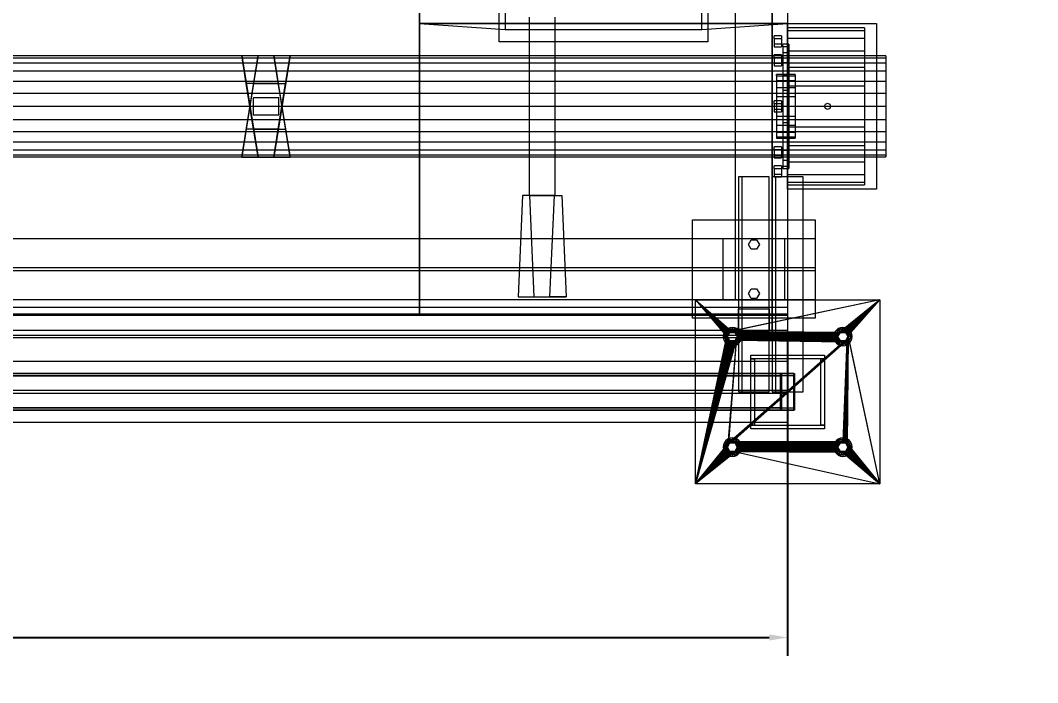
# Model space of a CAD drawing. Header units: millimetres. Extents: x -191664 to 191490, y -197311 to 10263.
# Drawn here: x 6425 to 8082, y -90824 to -89745 of the extents above; entities that cross this region are included whole.
import ezdxf

# ---------------------------------------------------------------- set-up
doc = ezdxf.new("R2010")
doc.units = ezdxf.units.MM
for name, color, linetype, lineweight in [('COTAS_O', 1, 'Continuous', 0), ('DET_mezcladora_superior', 7, 'Continuous', 0), ('R15_COTAS_TRANSPORTE_P', 1, 'Continuous', 0)]:
    doc.layers.add(name, color=color, linetype=linetype, lineweight=lineweight)
doc.dimstyles.new('PLANTA_20', dxfattribs={"dimtxt": 50, "dimasz": 30, "dimexe": 30, "dimexo": 16, "dimgap": 20, "dimtad": 1, "dimtih": 1, "dimtoh": 1, "dimdec": 1, "dimzin": 0, "dimdsep": 46, "dimcen": 0.09, "dimadec": 0, "dimazin": 0, "dimtfac": 1, "dimtdec": 4, "dimtofl": 0, "dimtmove": 0, "dimatfit": 3, "dimfxl": 1, "dimtolj": 1, "dimtzin": 0, "dimarcsym": 0})

# ---------------------------------------------------------------- blocks, each defined once
blk = doc.blocks.new('*D66')
at = {"layer": 'COTAS_O', "color": 0, "lineweight": -2, "transparency": 16777216}
for p, q in [((1475, -90266), (1475, -90780)), ((7675, -90266), (7675, -90780)), ((1505, -90750), (7645, -90750))]:
    blk.add_line(p, q, dxfattribs=at)
at = {"layer": 'COTAS_O', "color": 0, "transparency": 16777216}
for points in [[(1505, -90745), (1505, -90755), (1475, -90750)], [(7645, -90745), (7645, -90755), (7675, -90750)]]:
    blk.add_solid(points, dxfattribs=at)
at = {"layer": 'Defpoints', "color": 0, "transparency": 16777216}
for p in [(1475, -90250), (7675, -90250), (7675, -90750)]:
    blk.add_point(p, dxfattribs=at)
blk = doc.blocks.new('*D133')
at = {"layer": 'Defpoints', "color": 0, "transparency": 16777216}
for p in [(439.7, -194148), (217.9, -194406.1), (-500, -194490), (-500, -194490), (500, -194490)]:
    blk.add_point(p, dxfattribs=at)
at = {"layer": 'R15_COTAS_TRANSPORTE_P', "color": 0, "lineweight": -2, "transparency": 16777216}
blk.add_arc((-500, -194490), 722.8, 2.3783, 17.6217, dxfattribs=at)
at = {"layer": 'R15_COTAS_TRANSPORTE_P', "color": 0, "transparency": 16777216}
for points in [[(184.1, -194272.8), (193.6, -194269.6), (179.2, -194242.8)], [(227.1, -194459.9), (217.2, -194460.1), (222.8, -194490)]]:
    blk.add_solid(points, dxfattribs=at)

msp = doc.modelspace()

# ---------------------------------------------------------------- linework, layer by layer
at = {"layer": 'DET_mezcladora_superior', "color": 9, "true_color": 0xc6c9c8}
for p, q in [((7650, -90250), (7650, -88950)), ((7675, -88950), (7675, -90250)), ((7205, -89780), (7205, -89420)), ((7545, -89420), (7545, -89780)), ((7254, -89740), (7254, -89885)), ((7296, -89885), (7296, -89740)), ((7545, -89780), (7205, -89780)), ((6804, -89871), (6804, -89899)), ((6846, -89871), (6804, -89871)), ((6846, -89899), (6846, -89871)), ((7254, -89885), (7296, -89885)), ((7254, -89885), (7254, -90030)), ((7296, -90030), (7296, -89885)), ((6804, -89899), (6846, -89899)), ((7296, -90030), (7254, -90030)), ((7520, -90230), (7520, -90070)), ((7520, -90070), (7720, -90070)), ((7720, -90070), (7720, -90230)), ((1475, -90223), (7675, -90223)), ((7595, -90250), (7595, -90215)), ((7595, -90215), (7645, -90215)), ((7645, -90215), (7645, -90250)), ((7675, -90223), (7675, -90258)), ((7720, -90230), (7520, -90230)), ((7675, -90258), (1475, -90258)), ((7645, -90250), (7595, -90250)), ((7675, -90250), (7650, -90250))]:
    msp.add_line(p, q, dxfattribs=at)
at = {"layer": 'DET_mezcladora_superior', "color": 253, "true_color": 0xa5a6aa}
for p, q in [((7075, -88975), (7075, -90225)), ((7650, -90225), (7650, -88975)), ((7675, -88975), (7675, -90225)), ((7075, -90225), (7075, -89750)), ((7075, -89750), (7650, -89750)), ((7650, -89750), (7650, -90225)), ((7075, -90225), (1500, -90225)), ((7650, -90225), (7075, -90225)), ((7675, -90225), (7650, -90225))]:
    msp.add_line(p, q, dxfattribs=at)
at = {"layer": 'DET_mezcladora_superior', "color": 251, "true_color": 0x64686b}
for p, q in [((7590, -90200), (7590, -89000)), ((7650, -89000), (7650, -90200)), ((7570, -90200), (7570, -90100)), ((7570, -90100), (7670, -90100)), ((7670, -90100), (7670, -90200)), ((7670, -90200), (7570, -90200)), ((7650, -90200), (7590, -90200)), ((1475, -90212), (7675, -90212)), ((7675, -90212), (7675, -90262)), ((7675, -90262), (1475, -90262))]:
    msp.add_line(p, q, dxfattribs=at)
at = {"layer": 'DET_mezcladora_superior', "color": 252, "true_color": 0x8b8c91}
for p, q in [((7215, -89440), (7215, -89760)), ((7535, -89760), (7535, -89440)), ((7075, -89750), (7075, -89450)), ((7675, -89450), (7675, -89750)), ((7675, -89750), (7075, -89750)), ((7075, -89750), (7215, -89760)), ((7215, -89760), (7535, -89760)), ((7535, -89760), (7675, -89750)), ((1475, -90225), (7675, -90225)), ((7675, -90225), (7675, -90250)), ((7675, -90250), (1475, -90250))]:
    msp.add_line(p, q, dxfattribs=at)
at = {"layer": 'DET_mezcladora_superior', "color": 107, "true_color": 0x248357}
for p, q in [((7675, -90020), (7675, -89750)), ((7675, -89750), (7820, -89750)), ((7675, -89761.36), (7675, -89757)), ((7800, -89757), (7675, -89757)), ((7675, -89761.36), (7675, -89774.15)), ((7675, -89761.36), (7800, -89761.36)), ((7800, -89757), (7800, -89761.36)), ((7800, -89761.36), (7800, -89774.15)), ((7820, -89750), (7820, -90020)), ((7675, -89774.15), (7675, -89794.49)), ((7675, -89774.15), (7800, -89774.15)), ((7800, -89774.15), (7800, -89794.49)), ((7675, -89794.49), (7675, -89821)), ((7675, -89794.49), (7800, -89794.49)), ((7800, -89794.49), (7800, -89821)), ((7675, -89821), (7675, -89851.87)), ((7675, -89821), (7800, -89821)), ((7800, -89821), (7800, -89851.87)), ((7657, -89835.55), (7657, -89833)), ((7687, -89833), (7657, -89833)), ((7657, -89835.55), (7657, -89842.93)), ((7657, -89835.55), (7687, -89835.55)), ((7657, -89842.93), (7657, -89854.44)), ((7657, -89842.93), (7687, -89842.93)), ((7687, -89833), (7687, -89835.55)), ((7687, -89835.55), (7687, -89842.93)), ((7687, -89842.93), (7687, -89854.44)), ((7657, -89854.44), (7657, -89868.93)), ((7657, -89854.44), (7687, -89854.44)), ((7675, -89851.87), (7675, -89885)), ((7675, -89851.87), (7800, -89851.87)), ((7687, -89854.44), (7687, -89868.93)), ((7800, -89851.87), (7800, -89885)), ((7657, -89868.93), (7657, -89885)), ((7657, -89868.93), (7687, -89868.93)), ((7687, -89868.93), (7687, -89885)), ((7657, -89885), (7657, -89901.07)), ((7657, -89885), (7687, -89885)), ((7675, -89885), (7675, -89918.13)), ((7675, -89885), (7800, -89885)), ((7687, -89885), (7687, -89901.07)), ((7800, -89885), (7800, -89918.13)), ((7657, -89901.07), (7657, -89915.56)), ((7657, -89901.07), (7687, -89901.07)), ((7687, -89901.07), (7687, -89915.56)), ((7657, -89915.56), (7657, -89927.07)), ((7657, -89915.56), (7687, -89915.56)), ((7657, -89927.07), (7657, -89934.45)), ((7657, -89927.07), (7687, -89927.07)), ((7675, -89918.13), (7675, -89949)), ((7675, -89918.13), (7800, -89918.13)), ((7687, -89915.56), (7687, -89927.07)), ((7687, -89927.07), (7687, -89934.45)), ((7800, -89918.13), (7800, -89949)), ((7657, -89934.45), (7657, -89937)), ((7657, -89934.45), (7687, -89934.45)), ((7657, -89937), (7687, -89937)), ((7687, -89934.45), (7687, -89937)), ((7675, -89949), (7675, -89975.51)), ((7675, -89949), (7800, -89949)), ((7800, -89949), (7800, -89975.51)), ((7675, -89975.51), (7675, -89995.85)), ((7675, -89975.51), (7800, -89975.51)), ((7800, -89975.51), (7800, -89995.85)), ((7675, -89995.85), (7675, -90008.64)), ((7675, -89995.85), (7800, -89995.85)), ((7675, -90008.64), (7675, -90013)), ((7675, -90008.64), (7800, -90008.64)), ((7800, -89995.85), (7800, -90008.64)), ((7800, -90008.64), (7800, -90013)), ((7675, -90013), (7800, -90013)), ((7820, -90020), (7675, -90020))]:
    msp.add_line(p, q, dxfattribs=at)
at = {"layer": 'DET_mezcladora_superior', "color": 43, "true_color": 0xe7bf45}
for p, q in [((7653, -89774.5), (7653, -89770)), ((7665, -89770), (7653, -89770)), ((7653, -89774.5), (7653, -89783.5)), ((7653, -89774.5), (7665, -89774.5)), ((7665, -89770), (7665, -89774.5)), ((7665, -89774.5), (7665, -89783.5)), ((7653, -89783.5), (7653, -89788)), ((7653, -89783.5), (7665, -89783.5)), ((7653, -89788), (7665, -89788)), ((7665, -89783.5), (7665, -89788)), ((7653, -89805.55), (7653, -89801.05)), ((7665, -89801.05), (7653, -89801.05)), ((7653, -89805.55), (7653, -89814.55)), ((7653, -89805.55), (7665, -89805.55)), ((7665, -89801.05), (7665, -89805.55)), ((7665, -89805.55), (7665, -89814.55)), ((7653, -89814.55), (7653, -89819.05)), ((7653, -89814.55), (7665, -89814.55)), ((7653, -89819.05), (7665, -89819.05)), ((7665, -89814.55), (7665, -89819.05)), ((7653, -89880.5), (7653, -89876)), ((7665, -89876), (7653, -89876)), ((7665, -89876), (7665, -89880.5)), ((7653, -89880.5), (7653, -89889.5)), ((7653, -89880.5), (7665, -89880.5)), ((7653, -89889.5), (7653, -89894)), ((7653, -89889.5), (7665, -89889.5)), ((7653, -89894), (7665, -89894)), ((7665, -89880.5), (7665, -89889.5)), ((7665, -89889.5), (7665, -89894)), ((7653, -89955.45), (7653, -89950.95)), ((7665, -89950.95), (7653, -89950.95)), ((7653, -89955.45), (7653, -89964.45)), ((7653, -89955.45), (7665, -89955.45)), ((7665, -89950.95), (7665, -89955.45)), ((7665, -89955.45), (7665, -89964.45)), ((7653, -89964.45), (7653, -89968.95)), ((7653, -89964.45), (7665, -89964.45)), ((7653, -89968.95), (7665, -89968.95)), ((7665, -89964.45), (7665, -89968.95)), ((7653, -89986.5), (7653, -89982)), ((7665, -89982), (7653, -89982)), ((7653, -89986.5), (7653, -89995.5)), ((7653, -89986.5), (7665, -89986.5)), ((7665, -89982), (7665, -89986.5)), ((7665, -89986.5), (7665, -89995.5)), ((7653, -89995.5), (7653, -90000)), ((7653, -89995.5), (7665, -89995.5)), ((7653, -90000), (7665, -90000)), ((7665, -89995.5), (7665, -90000)), ((7611, -90110), (7615.5, -90102.21)), ((7615.5, -90117.79), (7611, -90110)), ((7615.5, -90102.21), (7624.5, -90102.21)), ((7624.5, -90102.21), (7629, -90110)), ((7629, -90110), (7624.5, -90117.79)), ((7624.5, -90117.79), (7615.5, -90117.79)), ((7611, -90190), (7615.5, -90182.21)), ((7615.5, -90197.79), (7611, -90190)), ((7615.5, -90182.21), (7624.5, -90182.21)), ((7624.5, -90182.21), (7629, -90190)), ((7629, -90190), (7624.5, -90197.79)), ((7624.5, -90197.79), (7615.5, -90197.79))]:
    msp.add_line(p, q, dxfattribs=at)
at = {"layer": 'DET_mezcladora_superior', "color": 250, "true_color": 0x33393d}
for p, q in [((7667, -89787.44), (7667, -89784)), ((7677, -89784), (7667, -89784)), ((7667, -89787.44), (7667, -89797.53)), ((7667, -89787.44), (7677, -89787.44)), ((7677, -89784), (7677, -89787.44)), ((7677, -89787.44), (7677, -89797.53)), ((7667, -89797.53), (7667, -89813.58)), ((7667, -89797.53), (7677, -89797.53)), ((7677, -89797.53), (7677, -89813.58)), ((7667, -89813.58), (7667, -89834.5)), ((7667, -89813.58), (7677, -89813.58)), ((7677, -89813.58), (7677, -89834.5)), ((7667, -89834.5), (7667, -89858.86)), ((7667, -89834.5), (7677, -89834.5)), ((7677, -89834.5), (7677, -89858.86)), ((7667, -89858.86), (7667, -89885)), ((7667, -89858.86), (7677, -89858.86)), ((7677, -89858.86), (7677, -89885)), ((7667, -89885), (7667, -89911.14)), ((7667, -89885), (7677, -89885)), ((7677, -89885), (7677, -89911.14)), ((7667, -89911.14), (7667, -89935.5)), ((7667, -89911.14), (7677, -89911.14)), ((7677, -89911.14), (7677, -89935.5)), ((7667, -89935.5), (7667, -89956.42)), ((7667, -89935.5), (7677, -89935.5)), ((7677, -89935.5), (7677, -89956.42)), ((7667, -89956.42), (7667, -89972.47)), ((7667, -89956.42), (7677, -89956.42)), ((7677, -89956.42), (7677, -89972.47)), ((7667, -89972.47), (7667, -89982.56)), ((7667, -89972.47), (7677, -89972.47)), ((7677, -89972.47), (7677, -89982.56)), ((7667, -89982.56), (7667, -89986)), ((7667, -89982.56), (7677, -89982.56)), ((7667, -89986), (7677, -89986)), ((7677, -89982.56), (7677, -89986))]:
    msp.add_line(p, q, dxfattribs=at)
at = {"layer": 'DET_mezcladora_superior', "color": 254, "true_color": 0xdce0df}
for p, q in [((7835, -89803), (1315, -89803)), ((1315, -89805.79), (7835, -89805.79)), ((6785.72, -89968), (6812.28, -89802)), ((6793.08, -89848), (6785.72, -89802)), ((6785.72, -89802), (6812.28, -89968)), ((6785.72, -89802), (6837.72, -89802)), ((6812.28, -89802), (6804.92, -89848)), ((6812.28, -89802), (6864.28, -89802)), ((6864.28, -89802), (6837.72, -89968)), ((6864.28, -89968), (6837.72, -89802)), ((6837.72, -89802), (6845.08, -89848)), ((6856.92, -89848), (6864.28, -89802)), ((7835, -89803), (7835, -89805.79)), ((7835, -89805.79), (7835, -89813.99)), ((1315, -89813.99), (7835, -89813.99)), ((1315, -89827.02), (7835, -89827.02)), ((7835, -89813.99), (7835, -89827.02)), ((7835, -89827.02), (7835, -89844)), ((1315, -89844), (7835, -89844)), ((7835, -89844), (7835, -89863.78)), ((6804.92, -89848), (6793.08, -89922)), ((6804.92, -89922), (6793.08, -89848)), ((6845.08, -89848), (6793.08, -89848)), ((6804.92, -89848), (6856.92, -89848)), ((6845.08, -89922), (6856.92, -89848)), ((6845.08, -89848), (6856.92, -89922)), ((1315, -89863.78), (7835, -89863.78)), ((7835, -89863.78), (7835, -89885)), ((1315, -89885), (7835, -89885)), ((7835, -89885), (7835, -89906.22)), ((1315, -89906.22), (7835, -89906.22)), ((7835, -89906.22), (7835, -89926)), ((1315, -89926), (7835, -89926)), ((6793.08, -89922), (6785.72, -89968)), ((6845.08, -89922), (6793.08, -89922)), ((6812.28, -89968), (6804.92, -89922)), ((6804.92, -89922), (6856.92, -89922)), ((6837.72, -89968), (6845.08, -89922)), ((6856.92, -89922), (6864.28, -89968)), ((7835, -89926), (7835, -89942.98)), ((1315, -89942.98), (7835, -89942.98)), ((7835, -89942.98), (7835, -89956.01)), ((1315, -89956.01), (7835, -89956.01)), ((7835, -89956.01), (7835, -89964.21)), ((1315, -89964.21), (7835, -89964.21)), ((1315, -89967), (7835, -89967)), ((6785.72, -89968), (6837.72, -89968)), ((6812.28, -89968), (6864.28, -89968)), ((7835, -89964.21), (7835, -89967)), ((7243.08, -90030), (7235.72, -90195)), ((7254.92, -90030), (7243.08, -90030)), ((7295.08, -90030), (7243.08, -90030)), ((7262.28, -90195), (7254.92, -90030)), ((7254.92, -90030), (7306.92, -90030)), ((7287.72, -90195), (7295.08, -90030)), ((7295.08, -90030), (7306.92, -90030)), ((7306.92, -90030), (7314.28, -90195)), ((7235.72, -90195), (7262.28, -90195)), ((7235.72, -90195), (7287.72, -90195)), ((7262.28, -90195), (7314.28, -90195)), ((7314.28, -90195), (7287.72, -90195))]:
    msp.add_line(p, q, dxfattribs=at)
at = {"layer": 'DET_mezcladora_superior', "color": 43, "true_color": 0xc5ad48}
for p, q in [((7735, -89885), (7736.46, -89881.46)), ((7736.46, -89888.54), (7735, -89885)), ((7736.46, -89881.46), (7740, -89880)), ((7740, -89890), (7736.46, -89888.54)), ((7740, -89880), (7743.54, -89881.46)), ((7743.54, -89888.54), (7740, -89890)), ((7743.54, -89881.46), (7745, -89885)), ((7745, -89885), (7743.54, -89888.54))]:
    msp.add_line(p, q, dxfattribs=at)
at = {"layer": 'DET_mezcladora_superior', "color": 8, "true_color": 0x667b86}
for p, q in [((7645, -90000), (7595, -90000)), ((7595, -90000), (7595, -90350)), ((7601, -90000), (7595, -90000)), ((7601, -90350), (7601, -90000)), ((7645, -90350), (7645, -90000)), ((7700, -90000), (7650, -90000)), ((7650, -90000), (7650, -90350)), ((7656, -90000), (7650, -90000)), ((7656, -90350), (7656, -90000)), ((7700, -90350), (7700, -90000)), ((1400, -90100), (7720, -90100)), ((7720, -90100), (7720, -90200)), ((1400, -90147.2), (7720, -90147.2)), ((7720, -90152.8), (1400, -90152.8)), ((7720, -90147.2), (7720, -90152.8)), ((7720, -90200), (1400, -90200)), ((7615, -90296), (7615, -90290)), ((7615, -90290), (7735, -90290)), ((7735, -90290), (7735, -90296)), ((1475, -90300), (7675, -90300)), ((7735, -90296), (7615, -90296)), ((7615, -90404), (7615, -90296)), ((7615, -90296), (7621, -90296)), ((7621, -90296), (7621, -90404)), ((7675, -90300), (7675, -90400)), ((7729, -90404), (7729, -90296)), ((7729, -90296), (7735, -90296)), ((7735, -90296), (7735, -90404)), ((7663.59, -90320), (5596.92, -90320)), ((5598.44, -90320), (7665.11, -90320)), ((5598.44, -90324), (7665.11, -90324)), ((7684.89, -90320), (5618.22, -90320)), ((7684.89, -90324), (5618.22, -90324)), ((5619.74, -90320), (7686.41, -90320)), ((7663.59, -90380), (7663.59, -90320)), ((7663.59, -90320), (7665.11, -90320)), ((7665.11, -90320), (7665.11, -90380)), ((7665.11, -90324), (7665.11, -90320)), ((7665.11, -90320), (7684.89, -90320)), ((7684.89, -90324), (7665.11, -90324)), ((7684.89, -90380), (7684.89, -90320)), ((7684.89, -90320), (7686.41, -90320)), ((7684.89, -90320), (7684.89, -90324)), ((7686.41, -90320), (7686.41, -90380)), ((1475, -90347.2), (7675, -90347.2)), ((7675, -90352.8), (1475, -90352.8)), ((7595, -90350), (7645, -90350)), ((7595, -90350), (7601, -90350)), ((7650, -90350), (7700, -90350)), ((7650, -90350), (7656, -90350)), ((7675, -90347.2), (7675, -90352.8)), ((5596.92, -90380), (7663.59, -90380)), ((7665.11, -90376), (5598.44, -90376)), ((7665.11, -90380), (5598.44, -90380)), ((5618.22, -90376), (7684.89, -90376)), ((5618.22, -90380), (7684.89, -90380)), ((7686.41, -90380), (5619.74, -90380)), ((7665.11, -90380), (7663.59, -90380)), ((7665.11, -90380), (7665.11, -90376)), ((7665.11, -90376), (7684.89, -90376)), ((7684.89, -90380), (7665.11, -90380)), ((7684.89, -90376), (7684.89, -90380)), ((7686.41, -90380), (7684.89, -90380)), ((7675, -90400), (1475, -90400)), ((7615, -90410), (7615, -90404)), ((7615, -90404), (7735, -90404)), ((7621, -90404), (7615, -90404)), ((7735, -90404), (7729, -90404)), ((7735, -90404), (7735, -90410)), ((7735, -90410), (7615, -90410))]:
    msp.add_line(p, q, dxfattribs=at)
at = {"layer": 'DET_mezcladora_superior', "color": 252, "true_color": 0x82929a}
for p, q in [((7525, -90500), (7525, -90200)), ((7525, -90200), (7576, -90260)), ((7525, -90200), (7576.17, -90258.24)), ((7525, -90200), (7576.69, -90256.56)), ((7525, -90200), (7577.52, -90255)), ((7525, -90200), (7578.64, -90253.64)), ((7525, -90200), (7580, -90252.52)), ((7525, -90200), (7581.56, -90251.69)), ((7525, -90200), (7583.24, -90251.17)), ((7525, -90200), (7825, -90200)), ((7825, -90200), (7583.24, -90251.17)), ((7825, -90200), (7585, -90251)), ((7825, -90200), (7760, -90252.52)), ((7825, -90200), (7761.56, -90251.69)), ((7825, -90200), (7763.24, -90251.17)), ((7825, -90200), (7765, -90251)), ((7825, -90200), (7766.76, -90251.17)), ((7825, -90200), (7768.44, -90251.69)), ((7825, -90200), (7770, -90252.52)), ((7825, -90200), (7771.36, -90253.64)), ((7825, -90200), (7772.48, -90255)), ((7825, -90200), (7773.31, -90256.56)), ((7825, -90200), (7773.83, -90258.24)), ((7825, -90200), (7825, -90500)), ((7576.17, -90258.24), (7576, -90260)), ((7576.69, -90256.56), (7576.17, -90258.24)), ((7577.52, -90255), (7576.69, -90256.56)), ((7578.64, -90253.64), (7577.52, -90255)), ((7580, -90252.52), (7578.64, -90253.64)), ((7581.56, -90251.69), (7580, -90252.52)), ((7583.24, -90251.17), (7581.56, -90251.69)), ((7585, -90251), (7583.24, -90251.17)), ((7586.76, -90251.17), (7585, -90251)), ((7585, -90251), (7756.17, -90258.24)), ((7585, -90251), (7756.69, -90256.56)), ((7585, -90251), (7757.52, -90255)), ((7585, -90251), (7758.64, -90253.64)), ((7585, -90251), (7760, -90252.52)), ((7588.44, -90251.69), (7586.76, -90251.17)), ((7586.76, -90251.17), (7756.17, -90258.24)), ((7590, -90252.52), (7588.44, -90251.69)), ((7588.44, -90251.69), (7756.17, -90258.24)), ((7591.36, -90253.64), (7590, -90252.52)), ((7590, -90252.52), (7756.17, -90258.24)), ((7592.48, -90255), (7591.36, -90253.64)), ((7591.36, -90253.64), (7756.17, -90258.24)), ((7593.31, -90256.56), (7592.48, -90255)), ((7592.48, -90255), (7756.17, -90258.24)), ((7593.83, -90258.24), (7593.31, -90256.56)), ((7593.31, -90256.56), (7756.17, -90258.24)), ((7594, -90260), (7593.83, -90258.24)), ((7593.83, -90258.24), (7756.17, -90258.24)), ((7594, -90260), (7756.17, -90258.24)), ((7756.17, -90258.24), (7756, -90260)), ((7756.69, -90256.56), (7756.17, -90258.24)), ((7757.52, -90255), (7756.69, -90256.56)), ((7758.64, -90253.64), (7757.52, -90255)), ((7760, -90252.52), (7758.64, -90253.64)), ((7761.56, -90251.69), (7760, -90252.52)), ((7763.24, -90251.17), (7761.56, -90251.69)), ((7765, -90251), (7763.24, -90251.17)), ((7766.76, -90251.17), (7765, -90251)), ((7768.44, -90251.69), (7766.76, -90251.17)), ((7770, -90252.52), (7768.44, -90251.69)), ((7771.36, -90253.64), (7770, -90252.52)), ((7772.48, -90255), (7771.36, -90253.64)), ((7773.31, -90256.56), (7772.48, -90255)), ((7773.83, -90258.24), (7773.31, -90256.56)), ((7825, -90500), (7773.83, -90258.24)), ((7774, -90260), (7773.83, -90258.24)), ((7525, -90500), (7576, -90260)), ((7576.17, -90261.76), (7525, -90500)), ((7576.69, -90263.44), (7525, -90500)), ((7577.52, -90265), (7525, -90500)), ((7578.64, -90266.36), (7525, -90500)), ((7591.36, -90266.36), (7525, -90500)), ((7580, -90267.48), (7525, -90500)), ((7590, -90267.48), (7525, -90500)), ((7581.56, -90268.31), (7525, -90500)), ((7588.44, -90268.31), (7525, -90500)), ((7583.24, -90268.83), (7525, -90500)), ((7586.76, -90268.83), (7525, -90500)), ((7585, -90269), (7525, -90500)), ((7576, -90260), (7576.17, -90261.76)), ((7576.17, -90261.76), (7576.69, -90263.44)), ((7576.69, -90263.44), (7577.52, -90265)), ((7577.52, -90265), (7578.64, -90266.36)), ((7591.36, -90266.36), (7577.52, -90435)), ((7578.64, -90266.36), (7580, -90267.48)), ((7591.36, -90266.36), (7578.64, -90433.64)), ((7771.36, -90266.36), (7578.64, -90433.64)), ((7770, -90267.48), (7578.64, -90433.64)), ((7768.44, -90268.31), (7578.64, -90433.64)), ((7766.76, -90268.83), (7578.64, -90433.64)), ((7765, -90269), (7578.64, -90433.64)), ((7771.36, -90266.36), (7580, -90432.52)), ((7580, -90267.48), (7581.56, -90268.31)), ((7771.36, -90266.36), (7581.56, -90431.69)), ((7581.56, -90268.31), (7583.24, -90268.83)), ((7771.36, -90266.36), (7583.24, -90431.17)), ((7583.24, -90268.83), (7585, -90269)), ((7771.36, -90266.36), (7585, -90431)), ((7585, -90269), (7586.76, -90268.83)), ((7586.76, -90268.83), (7588.44, -90268.31)), ((7588.44, -90268.31), (7590, -90267.48)), ((7590, -90267.48), (7591.36, -90266.36)), ((7591.36, -90266.36), (7592.48, -90265)), ((7765, -90269), (7591.36, -90266.36)), ((7592.48, -90265), (7593.31, -90263.44)), ((7765, -90269), (7592.48, -90265)), ((7593.31, -90263.44), (7593.83, -90261.76)), ((7765, -90269), (7593.31, -90263.44)), ((7593.83, -90261.76), (7594, -90260)), ((7765, -90269), (7593.83, -90261.76)), ((7756, -90260), (7594, -90260)), ((7756.17, -90261.76), (7594, -90260)), ((7756.69, -90263.44), (7594, -90260)), ((7757.52, -90265), (7594, -90260)), ((7758.64, -90266.36), (7594, -90260)), ((7760, -90267.48), (7594, -90260)), ((7761.56, -90268.31), (7594, -90260)), ((7763.24, -90268.83), (7594, -90260)), ((7765, -90269), (7594, -90260)), ((7756, -90260), (7756.17, -90261.76)), ((7756.17, -90261.76), (7756.69, -90263.44)), ((7756.69, -90263.44), (7757.52, -90265)), ((7757.52, -90265), (7758.64, -90266.36)), ((7758.64, -90266.36), (7760, -90267.48)), ((7760, -90267.48), (7761.56, -90268.31)), ((7761.56, -90268.31), (7763.24, -90268.83)), ((7763.24, -90268.83), (7765, -90269)), ((7774, -90260), (7765, -90431)), ((7773.83, -90261.76), (7765, -90431)), ((7773.31, -90263.44), (7765, -90431)), ((7772.48, -90265), (7765, -90431)), ((7771.36, -90266.36), (7765, -90431)), ((7765, -90269), (7766.76, -90268.83)), ((7774, -90260), (7766.76, -90431.17)), ((7766.76, -90268.83), (7768.44, -90268.31)), ((7768.44, -90431.69), (7774, -90260)), ((7768.44, -90268.31), (7770, -90267.48)), ((7770, -90432.52), (7774, -90260)), ((7770, -90267.48), (7771.36, -90266.36)), ((7771.36, -90433.64), (7774, -90260)), ((7771.36, -90266.36), (7772.48, -90265)), ((7772.48, -90435), (7774, -90260)), ((7772.48, -90265), (7773.31, -90263.44)), ((7773.31, -90263.44), (7773.83, -90261.76)), ((7773.83, -90261.76), (7774, -90260)), ((7825, -90500), (7774, -90260)), ((7525, -90500), (7577.52, -90435)), ((7525, -90500), (7576.69, -90436.56)), ((7525, -90500), (7576.17, -90438.24)), ((7576, -90440), (7525, -90500)), ((7576.17, -90438.24), (7576, -90440)), ((7576, -90440), (7576.17, -90441.76)), ((7576.69, -90436.56), (7576.17, -90438.24)), ((7577.52, -90435), (7576.69, -90436.56)), ((7578.64, -90433.64), (7577.52, -90435)), ((7580, -90432.52), (7578.64, -90433.64)), ((7581.56, -90431.69), (7580, -90432.52)), ((7583.24, -90431.17), (7581.56, -90431.69)), ((7585, -90431), (7583.24, -90431.17)), ((7586.76, -90431.17), (7585, -90431)), ((7585, -90431), (7756, -90440)), ((7585, -90431), (7756.17, -90438.24)), ((7585, -90431), (7756.69, -90436.56)), ((7585, -90431), (7757.52, -90435)), ((7585, -90431), (7758.64, -90433.64)), ((7585, -90431), (7760, -90432.52)), ((7585, -90431), (7761.56, -90431.69)), ((7585, -90431), (7763.24, -90431.17)), ((7585, -90431), (7765, -90431)), ((7588.44, -90431.69), (7586.76, -90431.17)), ((7586.76, -90431.17), (7756, -90440)), ((7590, -90432.52), (7588.44, -90431.69)), ((7588.44, -90431.69), (7756, -90440)), ((7591.36, -90433.64), (7590, -90432.52)), ((7590, -90432.52), (7756, -90440)), ((7592.48, -90435), (7591.36, -90433.64)), ((7591.36, -90433.64), (7756, -90440)), ((7593.31, -90436.56), (7592.48, -90435)), ((7592.48, -90435), (7756, -90440)), ((7593.83, -90438.24), (7593.31, -90436.56)), ((7593.31, -90436.56), (7756, -90440)), ((7594, -90440), (7593.83, -90438.24)), ((7593.83, -90438.24), (7756, -90440)), ((7593.83, -90441.76), (7594, -90440)), ((7756, -90440), (7594, -90440)), ((7756.17, -90441.76), (7594, -90440)), ((7756.69, -90443.44), (7594, -90440)), ((7757.52, -90445), (7594, -90440)), ((7758.64, -90446.36), (7594, -90440)), ((7760, -90447.48), (7594, -90440)), ((7761.56, -90448.31), (7594, -90440)), ((7763.24, -90448.83), (7594, -90440)), ((7765, -90449), (7594, -90440)), ((7756.17, -90438.24), (7756, -90440)), ((7756, -90440), (7756.17, -90441.76)), ((7756.69, -90436.56), (7756.17, -90438.24)), ((7757.52, -90435), (7756.69, -90436.56)), ((7758.64, -90433.64), (7757.52, -90435)), ((7760, -90432.52), (7758.64, -90433.64)), ((7761.56, -90431.69), (7760, -90432.52)), ((7763.24, -90431.17), (7761.56, -90431.69)), ((7765, -90431), (7763.24, -90431.17)), ((7766.76, -90431.17), (7765, -90431)), ((7768.44, -90431.69), (7766.76, -90431.17)), ((7770, -90432.52), (7768.44, -90431.69)), ((7771.36, -90433.64), (7770, -90432.52)), ((7772.48, -90435), (7771.36, -90433.64)), ((7773.31, -90436.56), (7772.48, -90435)), ((7772.48, -90435), (7825, -90500)), ((7773.83, -90438.24), (7773.31, -90436.56)), ((7773.31, -90436.56), (7825, -90500)), ((7774, -90440), (7773.83, -90438.24)), ((7773.83, -90438.24), (7825, -90500)), ((7773.83, -90441.76), (7774, -90440)), ((7774, -90440), (7825, -90500)), ((7576.17, -90441.76), (7525, -90500)), ((7576.69, -90443.44), (7525, -90500)), ((7577.52, -90445), (7525, -90500)), ((7578.64, -90446.36), (7525, -90500)), ((7580, -90447.48), (7525, -90500)), ((7590, -90447.48), (7525, -90500)), ((7581.56, -90448.31), (7525, -90500)), ((7588.44, -90448.31), (7525, -90500)), ((7583.24, -90448.83), (7525, -90500)), ((7586.76, -90448.83), (7525, -90500)), ((7585, -90449), (7525, -90500)), ((7576.17, -90441.76), (7576.69, -90443.44)), ((7576.69, -90443.44), (7577.52, -90445)), ((7577.52, -90445), (7578.64, -90446.36)), ((7578.64, -90446.36), (7580, -90447.48)), ((7580, -90447.48), (7581.56, -90448.31)), ((7581.56, -90448.31), (7583.24, -90448.83)), ((7583.24, -90448.83), (7585, -90449)), ((7585, -90449), (7586.76, -90448.83)), ((7586.76, -90448.83), (7588.44, -90448.31)), ((7588.44, -90448.31), (7590, -90447.48)), ((7590, -90447.48), (7591.36, -90446.36)), ((7590, -90447.48), (7825, -90500)), ((7765, -90449), (7590, -90447.48)), ((7591.36, -90446.36), (7592.48, -90445)), ((7765, -90449), (7591.36, -90446.36)), ((7592.48, -90445), (7593.31, -90443.44)), ((7765, -90449), (7592.48, -90445)), ((7593.31, -90443.44), (7593.83, -90441.76)), ((7765, -90449), (7593.31, -90443.44)), ((7765, -90449), (7593.83, -90441.76)), ((7756.17, -90441.76), (7756.69, -90443.44)), ((7756.69, -90443.44), (7757.52, -90445)), ((7757.52, -90445), (7758.64, -90446.36)), ((7758.64, -90446.36), (7760, -90447.48)), ((7760, -90447.48), (7761.56, -90448.31)), ((7761.56, -90448.31), (7763.24, -90448.83)), ((7763.24, -90448.83), (7765, -90449)), ((7765, -90449), (7766.76, -90448.83)), ((7765, -90449), (7825, -90500)), ((7766.76, -90448.83), (7768.44, -90448.31)), ((7766.76, -90448.83), (7825, -90500)), ((7768.44, -90448.31), (7770, -90447.48)), ((7768.44, -90448.31), (7825, -90500)), ((7770, -90447.48), (7771.36, -90446.36)), ((7770, -90447.48), (7825, -90500)), ((7771.36, -90446.36), (7772.48, -90445)), ((7771.36, -90446.36), (7825, -90500)), ((7772.48, -90445), (7773.31, -90443.44)), ((7772.48, -90445), (7825, -90500)), ((7773.31, -90443.44), (7773.83, -90441.76)), ((7773.31, -90443.44), (7825, -90500)), ((7773.83, -90441.76), (7825, -90500)), ((7825, -90500), (7525, -90500))]:
    msp.add_line(p, q, dxfattribs=at)
at = {"layer": 'DET_mezcladora_superior', "color": 252, "true_color": 0x8ba19a}
for p, q in [((7570.51, -90256.12), (7570, -90260)), ((7572.01, -90252.5), (7570.51, -90256.12)), ((7576.31, -90257.67), (7570.51, -90256.12)), ((7578.08, -90248.01), (7571.15, -90260)), ((7574.39, -90249.39), (7572.01, -90252.5)), ((7577.21, -90255.5), (7572.01, -90252.5)), ((7577.5, -90247.01), (7574.39, -90249.39)), ((7578.64, -90253.64), (7574.39, -90249.39)), ((7576, -90260), (7576.31, -90257.67)), ((7576.31, -90257.67), (7577.21, -90255.5)), ((7577, -90260), (7581, -90253.07)), ((7577.21, -90255.5), (7578.64, -90253.64)), ((7581.12, -90245.51), (7577.5, -90247.01)), ((7580.5, -90252.21), (7577.5, -90247.01)), ((7591.92, -90248.01), (7578.08, -90248.01)), ((7581, -90253.07), (7578.08, -90248.01)), ((7578.64, -90253.64), (7580.5, -90252.21)), ((7580.5, -90252.21), (7582.67, -90251.31)), ((7581, -90253.07), (7589, -90253.07)), ((7585, -90245), (7581.12, -90245.51)), ((7582.67, -90251.31), (7581.12, -90245.51)), ((7582.67, -90251.31), (7585, -90251)), ((7588.88, -90245.51), (7585, -90245)), ((7585, -90251), (7585, -90245)), ((7585, -90251), (7587.33, -90251.31)), ((7587.33, -90251.31), (7588.88, -90245.51)), ((7587.33, -90251.31), (7589.5, -90252.21)), ((7592.5, -90247.01), (7588.88, -90245.51)), ((7589, -90253.07), (7591.92, -90248.01)), ((7589, -90253.07), (7593, -90260)), ((7589.5, -90252.21), (7592.5, -90247.01)), ((7589.5, -90252.21), (7591.36, -90253.64)), ((7591.36, -90253.64), (7595.61, -90249.39)), ((7591.36, -90253.64), (7592.79, -90255.5)), ((7598.85, -90260), (7591.92, -90248.01)), ((7595.61, -90249.39), (7592.5, -90247.01)), ((7592.79, -90255.5), (7597.99, -90252.5)), ((7592.79, -90255.5), (7593.69, -90257.67)), ((7593.69, -90257.67), (7599.49, -90256.12)), ((7593.69, -90257.67), (7594, -90260)), ((7597.99, -90252.5), (7595.61, -90249.39)), ((7599.49, -90256.12), (7597.99, -90252.5)), ((7600, -90260), (7599.49, -90256.12)), ((7750.51, -90256.12), (7750, -90260)), ((7752.01, -90252.5), (7750.51, -90256.12)), ((7756.31, -90257.67), (7750.51, -90256.12)), ((7758.08, -90248.01), (7751.15, -90260)), ((7754.39, -90249.39), (7752.01, -90252.5)), ((7757.21, -90255.5), (7752.01, -90252.5)), ((7757.5, -90247.01), (7754.39, -90249.39)), ((7758.64, -90253.64), (7754.39, -90249.39)), ((7756, -90260), (7756.31, -90257.67)), ((7756.31, -90257.67), (7757.21, -90255.5)), ((7757, -90260), (7761, -90253.07)), ((7757.21, -90255.5), (7758.64, -90253.64)), ((7761.12, -90245.51), (7757.5, -90247.01)), ((7760.5, -90252.21), (7757.5, -90247.01)), ((7771.92, -90248.01), (7758.08, -90248.01)), ((7761, -90253.07), (7758.08, -90248.01)), ((7758.64, -90253.64), (7760.5, -90252.21)), ((7760.5, -90252.21), (7762.67, -90251.31)), ((7761, -90253.07), (7769, -90253.07)), ((7765, -90245), (7761.12, -90245.51)), ((7762.67, -90251.31), (7761.12, -90245.51)), ((7762.67, -90251.31), (7765, -90251)), ((7768.88, -90245.51), (7765, -90245)), ((7765, -90251), (7765, -90245)), ((7765, -90251), (7767.33, -90251.31)), ((7767.33, -90251.31), (7768.88, -90245.51)), ((7767.33, -90251.31), (7769.5, -90252.21)), ((7772.5, -90247.01), (7768.88, -90245.51)), ((7769, -90253.07), (7771.92, -90248.01)), ((7769, -90253.07), (7773, -90260)), ((7769.5, -90252.21), (7772.5, -90247.01)), ((7769.5, -90252.21), (7771.36, -90253.64)), ((7771.36, -90253.64), (7775.61, -90249.39)), ((7771.36, -90253.64), (7772.79, -90255.5)), ((7778.85, -90260), (7771.92, -90248.01)), ((7775.61, -90249.39), (7772.5, -90247.01)), ((7772.79, -90255.5), (7777.99, -90252.5)), ((7772.79, -90255.5), (7773.69, -90257.67)), ((7773.69, -90257.67), (7779.49, -90256.12)), ((7773.69, -90257.67), (7774, -90260)), ((7777.99, -90252.5), (7775.61, -90249.39)), ((7779.49, -90256.12), (7777.99, -90252.5)), ((7780, -90260), (7779.49, -90256.12)), ((7576, -90260), (7570, -90260)), ((7570, -90260), (7570.51, -90263.88)), ((7576.31, -90262.33), (7570.51, -90263.88)), ((7570.51, -90263.88), (7572.01, -90267.5)), ((7577, -90260), (7571.15, -90260)), ((7571.15, -90260), (7578.08, -90271.99)), ((7577.21, -90264.5), (7572.01, -90267.5)), ((7572.01, -90267.5), (7574.39, -90270.61)), ((7578.64, -90266.36), (7574.39, -90270.61)), ((7574.39, -90270.61), (7577.5, -90272.99)), ((7576.31, -90262.33), (7576, -90260)), ((7577.21, -90264.5), (7576.31, -90262.33)), ((7581, -90266.93), (7577, -90260)), ((7578.64, -90266.36), (7577.21, -90264.5)), ((7580.5, -90267.79), (7577.5, -90272.99)), ((7577.5, -90272.99), (7581.12, -90274.49)), ((7581, -90266.93), (7578.08, -90271.99)), ((7578.08, -90271.99), (7591.92, -90271.99)), ((7580.5, -90267.79), (7578.64, -90266.36)), ((7582.67, -90268.69), (7580.5, -90267.79)), ((7589, -90266.93), (7581, -90266.93)), ((7582.67, -90268.69), (7581.12, -90274.49)), ((7581.12, -90274.49), (7585, -90275)), ((7585, -90269), (7582.67, -90268.69)), ((7587.33, -90268.69), (7585, -90269)), ((7585, -90269), (7585, -90275)), ((7585, -90275), (7588.88, -90274.49)), ((7589.5, -90267.79), (7587.33, -90268.69)), ((7587.33, -90268.69), (7588.88, -90274.49)), ((7588.88, -90274.49), (7592.5, -90272.99)), ((7593, -90260), (7589, -90266.93)), ((7589, -90266.93), (7591.92, -90271.99)), ((7591.36, -90266.36), (7589.5, -90267.79)), ((7589.5, -90267.79), (7592.5, -90272.99)), ((7592.79, -90264.5), (7591.36, -90266.36)), ((7591.36, -90266.36), (7595.61, -90270.61)), ((7591.92, -90271.99), (7598.85, -90260)), ((7592.5, -90272.99), (7595.61, -90270.61)), ((7593.69, -90262.33), (7592.79, -90264.5)), ((7592.79, -90264.5), (7597.99, -90267.5)), ((7598.85, -90260), (7593, -90260)), ((7594, -90260), (7593.69, -90262.33)), ((7593.69, -90262.33), (7599.49, -90263.88)), ((7600, -90260), (7594, -90260)), ((7595.61, -90270.61), (7597.99, -90267.5)), ((7597.99, -90267.5), (7599.49, -90263.88)), ((7599.49, -90263.88), (7600, -90260)), ((7756, -90260), (7750, -90260)), ((7750, -90260), (7750.51, -90263.88)), ((7756.31, -90262.33), (7750.51, -90263.88)), ((7750.51, -90263.88), (7752.01, -90267.5)), ((7757, -90260), (7751.15, -90260)), ((7751.15, -90260), (7758.08, -90271.99)), ((7757.21, -90264.5), (7752.01, -90267.5)), ((7752.01, -90267.5), (7754.39, -90270.61)), ((7758.64, -90266.36), (7754.39, -90270.61)), ((7754.39, -90270.61), (7757.5, -90272.99)), ((7756.31, -90262.33), (7756, -90260)), ((7757.21, -90264.5), (7756.31, -90262.33)), ((7761, -90266.93), (7757, -90260)), ((7758.64, -90266.36), (7757.21, -90264.5)), ((7760.5, -90267.79), (7757.5, -90272.99)), ((7757.5, -90272.99), (7761.12, -90274.49)), ((7761, -90266.93), (7758.08, -90271.99)), ((7758.08, -90271.99), (7771.92, -90271.99)), ((7760.5, -90267.79), (7758.64, -90266.36)), ((7762.67, -90268.69), (7760.5, -90267.79)), ((7769, -90266.93), (7761, -90266.93)), ((7762.67, -90268.69), (7761.12, -90274.49)), ((7761.12, -90274.49), (7765, -90275)), ((7765, -90269), (7762.67, -90268.69)), ((7767.33, -90268.69), (7765, -90269)), ((7765, -90269), (7765, -90275)), ((7765, -90275), (7768.88, -90274.49)), ((7769.5, -90267.79), (7767.33, -90268.69)), ((7767.33, -90268.69), (7768.88, -90274.49)), ((7768.88, -90274.49), (7772.5, -90272.99)), ((7773, -90260), (7769, -90266.93)), ((7769, -90266.93), (7771.92, -90271.99)), ((7771.36, -90266.36), (7769.5, -90267.79)), ((7769.5, -90267.79), (7772.5, -90272.99)), ((7772.79, -90264.5), (7771.36, -90266.36)), ((7771.36, -90266.36), (7775.61, -90270.61)), ((7771.92, -90271.99), (7778.85, -90260)), ((7772.5, -90272.99), (7775.61, -90270.61)), ((7773.69, -90262.33), (7772.79, -90264.5)), ((7772.79, -90264.5), (7777.99, -90267.5)), ((7778.85, -90260), (7773, -90260)), ((7774, -90260), (7773.69, -90262.33)), ((7773.69, -90262.33), (7779.49, -90263.88)), ((7780, -90260), (7774, -90260)), ((7775.61, -90270.61), (7777.99, -90267.5)), ((7777.99, -90267.5), (7779.49, -90263.88)), ((7779.49, -90263.88), (7780, -90260)), ((7585, -90425), (7581.12, -90425.51)), ((7588.88, -90425.51), (7585, -90425)), ((7585, -90431), (7585, -90425)), ((7765, -90425), (7761.12, -90425.51)), ((7768.88, -90425.51), (7765, -90425)), ((7765, -90431), (7765, -90425)), ((7570.51, -90436.12), (7570, -90440)), ((7576, -90440), (7570, -90440)), ((7570, -90440), (7570.51, -90443.88)), ((7572.01, -90432.5), (7570.51, -90436.12)), ((7576.31, -90437.67), (7570.51, -90436.12)), ((7578.08, -90428.01), (7571.15, -90440)), ((7577, -90440), (7571.15, -90440)), ((7571.15, -90440), (7578.08, -90451.99)), ((7574.39, -90429.39), (7572.01, -90432.5)), ((7577.21, -90435.5), (7572.01, -90432.5)), ((7577.5, -90427.01), (7574.39, -90429.39)), ((7578.64, -90433.64), (7574.39, -90429.39)), ((7576, -90440), (7576.31, -90437.67)), ((7576.31, -90442.33), (7576, -90440)), ((7576.31, -90437.67), (7577.21, -90435.5)), ((7577, -90440), (7581, -90433.07)), ((7581, -90446.93), (7577, -90440)), ((7577.21, -90435.5), (7578.64, -90433.64)), ((7581.12, -90425.51), (7577.5, -90427.01)), ((7580.5, -90432.21), (7577.5, -90427.01)), ((7591.92, -90428.01), (7578.08, -90428.01)), ((7581, -90433.07), (7578.08, -90428.01)), ((7578.64, -90433.64), (7580.5, -90432.21)), ((7580.5, -90432.21), (7582.67, -90431.31)), ((7581, -90433.07), (7589, -90433.07)), ((7582.67, -90431.31), (7581.12, -90425.51)), ((7582.67, -90431.31), (7585, -90431)), ((7585, -90431), (7587.33, -90431.31)), ((7587.33, -90431.31), (7588.88, -90425.51)), ((7587.33, -90431.31), (7589.5, -90432.21)), ((7592.5, -90427.01), (7588.88, -90425.51)), ((7589, -90433.07), (7591.92, -90428.01)), ((7589, -90433.07), (7593, -90440)), ((7593, -90440), (7589, -90446.93)), ((7589.5, -90432.21), (7592.5, -90427.01)), ((7589.5, -90432.21), (7591.36, -90433.64)), ((7591.36, -90433.64), (7595.61, -90429.39)), ((7591.36, -90433.64), (7592.79, -90435.5)), ((7598.85, -90440), (7591.92, -90428.01)), ((7591.92, -90451.99), (7598.85, -90440)), ((7595.61, -90429.39), (7592.5, -90427.01)), ((7592.79, -90435.5), (7597.99, -90432.5)), ((7592.79, -90435.5), (7593.69, -90437.67)), ((7598.85, -90440), (7593, -90440)), ((7593.69, -90437.67), (7599.49, -90436.12)), ((7593.69, -90437.67), (7594, -90440)), ((7594, -90440), (7593.69, -90442.33)), ((7600, -90440), (7594, -90440)), ((7597.99, -90432.5), (7595.61, -90429.39)), ((7599.49, -90436.12), (7597.99, -90432.5)), ((7600, -90440), (7599.49, -90436.12)), ((7599.49, -90443.88), (7600, -90440)), ((7750.51, -90436.12), (7750, -90440)), ((7756, -90440), (7750, -90440)), ((7750, -90440), (7750.51, -90443.88)), ((7752.01, -90432.5), (7750.51, -90436.12)), ((7756.31, -90437.67), (7750.51, -90436.12)), ((7758.08, -90428.01), (7751.15, -90440)), ((7757, -90440), (7751.15, -90440)), ((7751.15, -90440), (7758.08, -90451.99)), ((7754.39, -90429.39), (7752.01, -90432.5)), ((7757.21, -90435.5), (7752.01, -90432.5)), ((7757.5, -90427.01), (7754.39, -90429.39)), ((7758.64, -90433.64), (7754.39, -90429.39)), ((7756, -90440), (7756.31, -90437.67)), ((7756.31, -90442.33), (7756, -90440)), ((7756.31, -90437.67), (7757.21, -90435.5)), ((7757, -90440), (7761, -90433.07)), ((7761, -90446.93), (7757, -90440)), ((7757.21, -90435.5), (7758.64, -90433.64)), ((7761.12, -90425.51), (7757.5, -90427.01)), ((7760.5, -90432.21), (7757.5, -90427.01)), ((7771.92, -90428.01), (7758.08, -90428.01)), ((7761, -90433.07), (7758.08, -90428.01)), ((7758.64, -90433.64), (7760.5, -90432.21)), ((7760.5, -90432.21), (7762.67, -90431.31)), ((7761, -90433.07), (7769, -90433.07)), ((7762.67, -90431.31), (7761.12, -90425.51)), ((7762.67, -90431.31), (7765, -90431)), ((7765, -90431), (7767.33, -90431.31)), ((7767.33, -90431.31), (7768.88, -90425.51)), ((7767.33, -90431.31), (7769.5, -90432.21)), ((7772.5, -90427.01), (7768.88, -90425.51)), ((7769, -90433.07), (7771.92, -90428.01)), ((7769, -90433.07), (7773, -90440)), ((7773, -90440), (7769, -90446.93)), ((7769.5, -90432.21), (7772.5, -90427.01)), ((7769.5, -90432.21), (7771.36, -90433.64)), ((7771.36, -90433.64), (7775.61, -90429.39)), ((7771.36, -90433.64), (7772.79, -90435.5)), ((7778.85, -90440), (7771.92, -90428.01)), ((7771.92, -90451.99), (7778.85, -90440)), ((7775.61, -90429.39), (7772.5, -90427.01)), ((7772.79, -90435.5), (7777.99, -90432.5)), ((7772.79, -90435.5), (7773.69, -90437.67)), ((7778.85, -90440), (7773, -90440)), ((7773.69, -90437.67), (7779.49, -90436.12)), ((7773.69, -90437.67), (7774, -90440)), ((7774, -90440), (7773.69, -90442.33)), ((7780, -90440), (7774, -90440)), ((7777.99, -90432.5), (7775.61, -90429.39)), ((7779.49, -90436.12), (7777.99, -90432.5)), ((7780, -90440), (7779.49, -90436.12)), ((7779.49, -90443.88), (7780, -90440)), ((7576.31, -90442.33), (7570.51, -90443.88)), ((7570.51, -90443.88), (7572.01, -90447.5)), ((7577.21, -90444.5), (7572.01, -90447.5)), ((7572.01, -90447.5), (7574.39, -90450.61)), ((7578.64, -90446.36), (7574.39, -90450.61)), ((7574.39, -90450.61), (7577.5, -90452.99)), ((7577.21, -90444.5), (7576.31, -90442.33)), ((7578.64, -90446.36), (7577.21, -90444.5)), ((7580.5, -90447.79), (7577.5, -90452.99)), ((7577.5, -90452.99), (7581.12, -90454.49)), ((7581, -90446.93), (7578.08, -90451.99)), ((7578.08, -90451.99), (7591.92, -90451.99)), ((7580.5, -90447.79), (7578.64, -90446.36)), ((7582.67, -90448.69), (7580.5, -90447.79)), ((7589, -90446.93), (7581, -90446.93)), ((7582.67, -90448.69), (7581.12, -90454.49)), ((7581.12, -90454.49), (7585, -90455)), ((7585, -90449), (7582.67, -90448.69)), ((7587.33, -90448.69), (7585, -90449)), ((7585, -90449), (7585, -90455)), ((7585, -90455), (7588.88, -90454.49)), ((7589.5, -90447.79), (7587.33, -90448.69)), ((7587.33, -90448.69), (7588.88, -90454.49)), ((7588.88, -90454.49), (7592.5, -90452.99)), ((7589, -90446.93), (7591.92, -90451.99)), ((7591.36, -90446.36), (7589.5, -90447.79)), ((7589.5, -90447.79), (7592.5, -90452.99)), ((7592.79, -90444.5), (7591.36, -90446.36)), ((7591.36, -90446.36), (7595.61, -90450.61)), ((7592.5, -90452.99), (7595.61, -90450.61)), ((7593.69, -90442.33), (7592.79, -90444.5)), ((7592.79, -90444.5), (7597.99, -90447.5)), ((7593.69, -90442.33), (7599.49, -90443.88)), ((7595.61, -90450.61), (7597.99, -90447.5)), ((7597.99, -90447.5), (7599.49, -90443.88)), ((7756.31, -90442.33), (7750.51, -90443.88)), ((7750.51, -90443.88), (7752.01, -90447.5)), ((7757.21, -90444.5), (7752.01, -90447.5)), ((7752.01, -90447.5), (7754.39, -90450.61)), ((7758.64, -90446.36), (7754.39, -90450.61)), ((7754.39, -90450.61), (7757.5, -90452.99)), ((7757.21, -90444.5), (7756.31, -90442.33)), ((7758.64, -90446.36), (7757.21, -90444.5)), ((7760.5, -90447.79), (7757.5, -90452.99)), ((7757.5, -90452.99), (7761.12, -90454.49)), ((7761, -90446.93), (7758.08, -90451.99)), ((7758.08, -90451.99), (7771.92, -90451.99)), ((7760.5, -90447.79), (7758.64, -90446.36)), ((7762.67, -90448.69), (7760.5, -90447.79)), ((7769, -90446.93), (7761, -90446.93)), ((7762.67, -90448.69), (7761.12, -90454.49)), ((7761.12, -90454.49), (7765, -90455)), ((7765, -90449), (7762.67, -90448.69)), ((7767.33, -90448.69), (7765, -90449)), ((7765, -90449), (7765, -90455)), ((7765, -90455), (7768.88, -90454.49)), ((7769.5, -90447.79), (7767.33, -90448.69)), ((7767.33, -90448.69), (7768.88, -90454.49)), ((7768.88, -90454.49), (7772.5, -90452.99)), ((7769, -90446.93), (7771.92, -90451.99)), ((7771.36, -90446.36), (7769.5, -90447.79)), ((7769.5, -90447.79), (7772.5, -90452.99)), ((7772.79, -90444.5), (7771.36, -90446.36)), ((7771.36, -90446.36), (7775.61, -90450.61)), ((7772.5, -90452.99), (7775.61, -90450.61)), ((7773.69, -90442.33), (7772.79, -90444.5)), ((7772.79, -90444.5), (7777.99, -90447.5)), ((7773.69, -90442.33), (7779.49, -90443.88)), ((7775.61, -90450.61), (7777.99, -90447.5)), ((7777.99, -90447.5), (7779.49, -90443.88))]:
    msp.add_line(p, q, dxfattribs=at)
at = {"layer": 'DET_mezcladora_superior', "color": 9, "true_color": 0xaeb9be}
for p, q in [((7577, -90260), (7577.27, -90257.93)), ((7577.27, -90257.93), (7578.07, -90256)), ((7578.07, -90256), (7579.34, -90254.34)), ((7579.34, -90254.34), (7581, -90253.07)), ((7581, -90253.07), (7582.93, -90252.27)), ((7582.93, -90252.27), (7585, -90252)), ((7585, -90252), (7587.07, -90252.27)), ((7587.07, -90252.27), (7589, -90253.07)), ((7589, -90253.07), (7590.66, -90254.34)), ((7590.66, -90254.34), (7591.93, -90256)), ((7591.93, -90256), (7592.73, -90257.93)), ((7592.73, -90257.93), (7593, -90260)), ((7757, -90260), (7757.27, -90257.93)), ((7757.27, -90257.93), (7758.07, -90256)), ((7758.07, -90256), (7759.34, -90254.34)), ((7759.34, -90254.34), (7761, -90253.07)), ((7761, -90253.07), (7762.93, -90252.27)), ((7762.93, -90252.27), (7765, -90252)), ((7765, -90252), (7767.07, -90252.27)), ((7767.07, -90252.27), (7769, -90253.07)), ((7769, -90253.07), (7770.66, -90254.34)), ((7770.66, -90254.34), (7771.93, -90256)), ((7771.93, -90256), (7772.73, -90257.93)), ((7772.73, -90257.93), (7773, -90260)), ((7577.27, -90262.07), (7577, -90260)), ((7578.07, -90264), (7577.27, -90262.07)), ((7579.34, -90265.66), (7578.07, -90264)), ((7581, -90266.93), (7579.34, -90265.66)), ((7582.93, -90267.73), (7581, -90266.93)), ((7585, -90268), (7582.93, -90267.73)), ((7587.07, -90267.73), (7585, -90268)), ((7589, -90266.93), (7587.07, -90267.73)), ((7590.66, -90265.66), (7589, -90266.93)), ((7591.93, -90264), (7590.66, -90265.66)), ((7592.73, -90262.07), (7591.93, -90264)), ((7593, -90260), (7592.73, -90262.07)), ((7757.27, -90262.07), (7757, -90260)), ((7758.07, -90264), (7757.27, -90262.07)), ((7759.34, -90265.66), (7758.07, -90264)), ((7761, -90266.93), (7759.34, -90265.66)), ((7762.93, -90267.73), (7761, -90266.93)), ((7765, -90268), (7762.93, -90267.73)), ((7767.07, -90267.73), (7765, -90268)), ((7769, -90266.93), (7767.07, -90267.73)), ((7770.66, -90265.66), (7769, -90266.93)), ((7771.93, -90264), (7770.66, -90265.66)), ((7772.73, -90262.07), (7771.93, -90264)), ((7773, -90260), (7772.73, -90262.07)), ((7577, -90440), (7577.27, -90437.93)), ((7577.27, -90442.07), (7577, -90440)), ((7577.27, -90437.93), (7578.07, -90436)), ((7578.07, -90436), (7579.34, -90434.34)), ((7579.34, -90434.34), (7581, -90433.07)), ((7581, -90433.07), (7582.93, -90432.27)), ((7582.93, -90432.27), (7585, -90432)), ((7585, -90432), (7587.07, -90432.27)), ((7587.07, -90432.27), (7589, -90433.07)), ((7589, -90433.07), (7590.66, -90434.34)), ((7590.66, -90434.34), (7591.93, -90436)), ((7591.93, -90436), (7592.73, -90437.93)), ((7592.73, -90437.93), (7593, -90440)), ((7593, -90440), (7592.73, -90442.07)), ((7757, -90440), (7757.27, -90437.93)), ((7757.27, -90442.07), (7757, -90440)), ((7757.27, -90437.93), (7758.07, -90436)), ((7758.07, -90436), (7759.34, -90434.34)), ((7759.34, -90434.34), (7761, -90433.07)), ((7761, -90433.07), (7762.93, -90432.27)), ((7762.93, -90432.27), (7765, -90432)), ((7765, -90432), (7767.07, -90432.27)), ((7767.07, -90432.27), (7769, -90433.07)), ((7769, -90433.07), (7770.66, -90434.34)), ((7770.66, -90434.34), (7771.93, -90436)), ((7771.93, -90436), (7772.73, -90437.93)), ((7772.73, -90437.93), (7773, -90440)), ((7773, -90440), (7772.73, -90442.07)), ((7578.07, -90444), (7577.27, -90442.07)), ((7579.34, -90445.66), (7578.07, -90444)), ((7581, -90446.93), (7579.34, -90445.66)), ((7582.93, -90447.73), (7581, -90446.93)), ((7585, -90448), (7582.93, -90447.73)), ((7587.07, -90447.73), (7585, -90448)), ((7589, -90446.93), (7587.07, -90447.73)), ((7590.66, -90445.66), (7589, -90446.93)), ((7591.93, -90444), (7590.66, -90445.66)), ((7592.73, -90442.07), (7591.93, -90444)), ((7758.07, -90444), (7757.27, -90442.07)), ((7759.34, -90445.66), (7758.07, -90444)), ((7761, -90446.93), (7759.34, -90445.66)), ((7762.93, -90447.73), (7761, -90446.93)), ((7765, -90448), (7762.93, -90447.73)), ((7767.07, -90447.73), (7765, -90448)), ((7769, -90446.93), (7767.07, -90447.73)), ((7770.66, -90445.66), (7769, -90446.93)), ((7771.93, -90444), (7770.66, -90445.66)), ((7772.73, -90442.07), (7771.93, -90444))]:
    msp.add_line(p, q, dxfattribs=at)
at = {"layer": 'DET_mezcladora_superior', "color": 149, "true_color": 0x3c4245}
for p, q in [((7614, -90250), (7608, -90250)), ((7608, -90262), (7608, -90250)), ((7626, -90250), (7614, -90250)), ((7614, -90262), (7614, -90250)), ((7632, -90250), (7626, -90250)), ((7626, -90262), (7626, -90250)), ((7632, -90250), (7632, -90262)), ((7614, -90262), (7608, -90262)), ((7626, -90262), (7614, -90262)), ((7626, -90262), (7632, -90262))]:
    msp.add_line(p, q, dxfattribs=at)

# ---------------------------------------------------------------- dimensions: what is measured, and where the dimension line sits
at = {"layer": 'COTAS_O'}
dim = msp.add_aligned_dim(p1=(1475, -90250), p2=(7675, -90250), distance=-500, text='<> O', dimstyle='PLANTA_20', dxfattribs=at)
dim.commit()
dim.dimension.update_dxf_attribs({"geometry": '*D66', "text_midpoint": (4575, -90750)})
at = {"layer": 'R15_COTAS_TRANSPORTE_P'}
dim = msp.add_angular_dim_2l(base=(217.89, -194406.09), line1=((-500, -194490), (500, -194490)), line2=((-500, -194490), (439.69, -194147.98)), dimstyle='PLANTA_20', dxfattribs=at)
dim.commit()
dim.dimension.update_dxf_attribs({"geometry": '*D133', "text_midpoint": (191490.46, -33543.69)})

doc.saveas('drawing.dxf')
